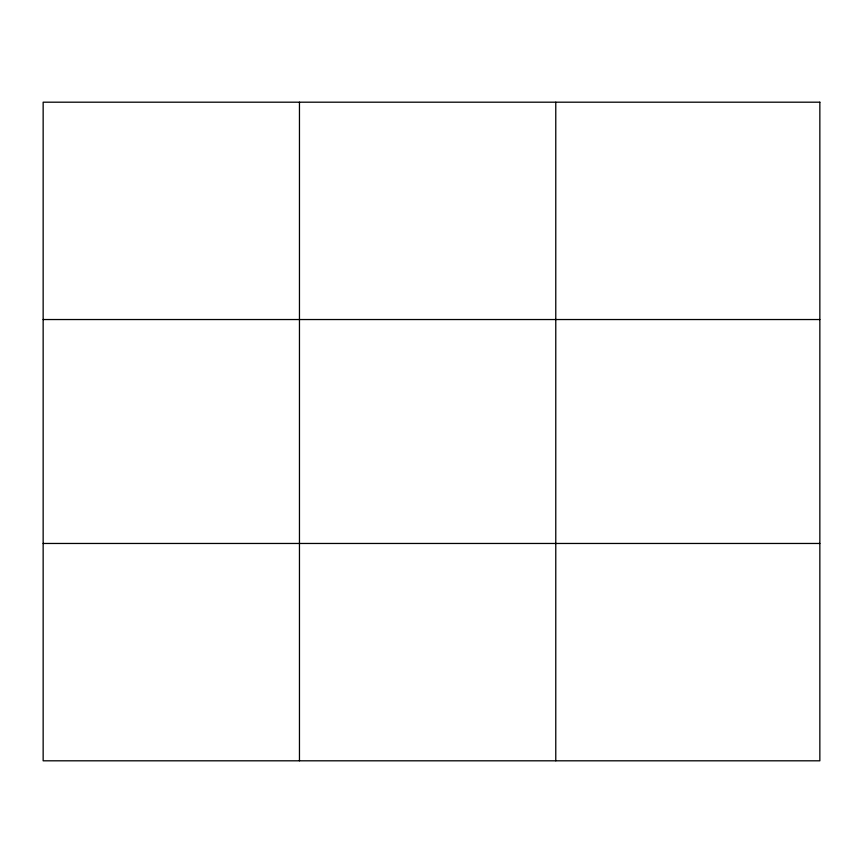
<?xml version="1.0" encoding="UTF-8"?>
<svg xmlns="http://www.w3.org/2000/svg" width="863" height="863" viewBox="0 0 863 863"><rect width="100%" height="100%" fill="white"/><g stroke="black" fill="none" stroke-linecap="round" stroke-linejoin="round"><path stroke-width="1.29" d="M299.461 102.19L299.461 760.81M555.772 102.19L555.772 760.81M43.15 319.537L819.85 319.537M43.15 543.463L819.85 543.463M819.85 102.19L819.85 760.81L43.15 760.81L43.15 102.19L819.85 102.19"/></g></svg>
